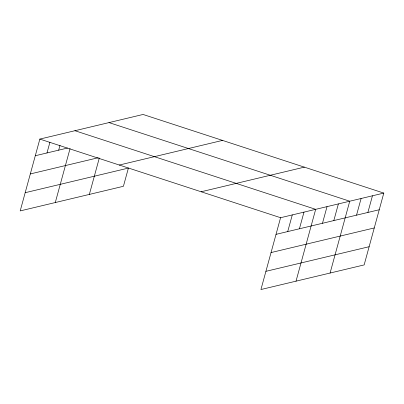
<?xml version="1.0" encoding="UTF-8"?>
<svg xmlns="http://www.w3.org/2000/svg" width="404" height="404" viewBox="0 0 404 404"><rect width="100%" height="100%" fill="white"/><g stroke="black" fill="none" stroke-linecap="round" stroke-linejoin="round"><path stroke-width="0.61" d="M383.8 193.087L280.583 217.711L260.934 289.537L364.15 264.913L383.8 193.087L143.067 114.463L39.85 139.087L20.2 210.913L123.417 186.289L128.401 168.084L25.179 192.703M46.99 152.944L49.919 142.243M58.691 150.157L59.994 145.4M55.292 202.54L70.059 148.581M89.355 194.415L99.303 158.055M287.724 231.573L292.279 214.918M299.42 228.78L303.98 212.13M296.026 281.164L315.675 209.338L74.942 130.714M322.473 223.281L327.028 206.631M333.83 220.574L338.385 203.924M330.088 273.038L349.738 201.212L109.004 122.589M356.535 215.155L361.09 198.505M367.892 212.448L372.448 195.799M35.294 155.737L67.463 148.061M30.315 173.942L98.273 157.732M119.291 165.034L222.508 140.41M201.142 191.764L304.358 167.14M276.028 234.36L379.245 209.742M271.044 252.571L374.266 227.947M265.913 271.331L369.13 246.708M39.85 139.087L280.583 217.711"/></g></svg>
